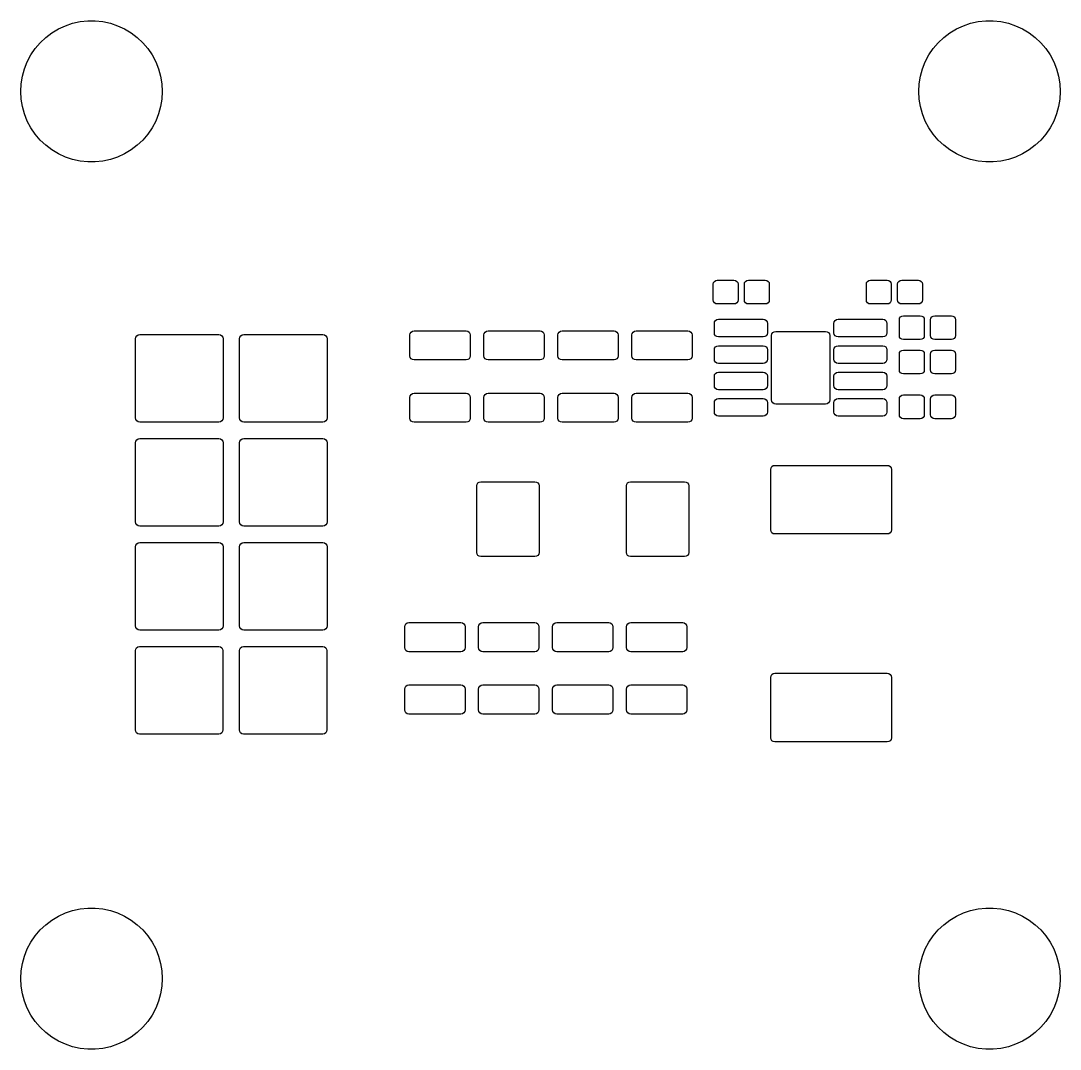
# Model space of a CAD drawing. Extents: x 3.87 to 5.83, y -4.81 to -2.87.
import ezdxf

# ---------------------------------------------------------------- set-up
doc = ezdxf.new("R2010")
doc.units = 0
doc.header["$MEASUREMENT"] = 0
doc.layers.add('BLACK', color=7, linetype='CONTINUOUS')

msp = doc.modelspace()

# ---------------------------------------------------------------- linework, layer by layer
at = {"layer": 'BLACK', "linetype": 'CONTINUOUS'}
for p, q in [((3.9505, -2.8756), (3.9642, -2.871)), ((3.9642, -2.871), (3.9783, -2.8679)), ((3.9783, -2.8679), (3.9928, -2.8663)), ((3.9928, -2.8663), (4.0072, -2.8663)), ((4.0072, -2.8663), (4.0217, -2.8679)), ((4.0217, -2.8679), (4.0358, -2.871)), ((4.0358, -2.871), (4.0495, -2.8756)), ((5.6505, -2.8756), (5.6642, -2.871)), ((5.6642, -2.871), (5.6783, -2.8679)), ((5.6783, -2.8679), (5.6928, -2.8663)), ((5.6928, -2.8663), (5.7072, -2.8663)), ((5.7072, -2.8663), (5.7217, -2.8679)), ((5.7217, -2.8679), (5.7358, -2.871)), ((5.7358, -2.871), (5.7495, -2.8756)), ((3.9133, -2.898), (3.9249, -2.8892)), ((3.9249, -2.8892), (3.9373, -2.8817)), ((3.9373, -2.8817), (3.9505, -2.8756)), ((4.0495, -2.8756), (4.0627, -2.8817)), ((4.0627, -2.8817), (4.0751, -2.8892)), ((4.0751, -2.8892), (4.0867, -2.898)), ((5.6133, -2.898), (5.6249, -2.8892)), ((5.6249, -2.8892), (5.6373, -2.8817)), ((5.6373, -2.8817), (5.6505, -2.8756)), ((5.7495, -2.8756), (5.7627, -2.8817)), ((5.7627, -2.8817), (5.7751, -2.8892)), ((5.7751, -2.8892), (5.7867, -2.898)), ((3.8934, -2.919), (3.9028, -2.9079)), ((3.9028, -2.9079), (3.9133, -2.898)), ((4.0867, -2.898), (4.0972, -2.9079)), ((4.0972, -2.9079), (4.1066, -2.919)), ((5.5934, -2.919), (5.6028, -2.9079)), ((5.6028, -2.9079), (5.6133, -2.898)), ((5.7867, -2.898), (5.7972, -2.9079)), ((5.7972, -2.9079), (5.8066, -2.919)), ((3.8785, -2.9438), (3.8853, -2.931)), ((3.8853, -2.931), (3.8934, -2.919)), ((4.1066, -2.919), (4.1147, -2.931)), ((4.1147, -2.931), (4.1215, -2.9438)), ((5.5785, -2.9438), (5.5853, -2.931)), ((5.5853, -2.931), (5.5934, -2.919)), ((5.8066, -2.919), (5.8147, -2.931)), ((5.8147, -2.931), (5.8215, -2.9438)), ((3.8731, -2.9573), (3.8785, -2.9438)), ((4.1215, -2.9438), (4.1269, -2.9573)), ((5.5731, -2.9573), (5.5785, -2.9438)), ((5.8215, -2.9438), (5.8269, -2.9573)), ((3.8669, -2.9855), (3.8693, -2.9712)), ((3.8693, -2.9712), (3.8731, -2.9573)), ((4.1269, -2.9573), (4.1307, -2.9712)), ((4.1307, -2.9712), (4.1331, -2.9855)), ((5.5669, -2.9855), (5.5693, -2.9712)), ((5.5693, -2.9712), (5.5731, -2.9573)), ((5.8269, -2.9573), (5.8307, -2.9712)), ((5.8307, -2.9712), (5.8331, -2.9855)), ((3.8661, -3), (3.8669, -2.9855)), ((4.1331, -2.9855), (4.1339, -3)), ((5.5661, -3), (5.5669, -2.9855)), ((5.8331, -2.9855), (5.8339, -3)), ((3.8669, -3.0145), (3.8661, -3)), ((4.1339, -3), (4.1331, -3.0145)), ((5.5669, -3.0145), (5.5661, -3)), ((5.8339, -3), (5.8331, -3.0145)), ((3.8693, -3.0288), (3.8669, -3.0145)), ((3.8731, -3.0427), (3.8693, -3.0288)), ((4.1307, -3.0288), (4.1269, -3.0427)), ((4.1331, -3.0145), (4.1307, -3.0288)), ((5.5693, -3.0288), (5.5669, -3.0145)), ((5.5731, -3.0427), (5.5693, -3.0288)), ((5.8307, -3.0288), (5.8269, -3.0427)), ((5.8331, -3.0145), (5.8307, -3.0288)), ((3.8785, -3.0562), (3.8731, -3.0427)), ((4.1269, -3.0427), (4.1215, -3.0562)), ((5.5785, -3.0562), (5.5731, -3.0427)), ((5.8269, -3.0427), (5.8215, -3.0562)), ((3.8853, -3.069), (3.8785, -3.0562)), ((3.8934, -3.081), (3.8853, -3.069)), ((4.1147, -3.069), (4.1066, -3.081)), ((4.1215, -3.0562), (4.1147, -3.069)), ((5.5853, -3.069), (5.5785, -3.0562)), ((5.5934, -3.081), (5.5853, -3.069)), ((5.8147, -3.069), (5.8066, -3.081)), ((5.8215, -3.0562), (5.8147, -3.069)), ((3.9028, -3.0921), (3.8934, -3.081)), ((4.1066, -3.081), (4.0972, -3.0921)), ((5.6028, -3.0921), (5.5934, -3.081)), ((5.8066, -3.081), (5.7972, -3.0921)), ((3.9133, -3.102), (3.9028, -3.0921)), ((3.9249, -3.1108), (3.9133, -3.102)), ((4.0867, -3.102), (4.0751, -3.1108)), ((4.0972, -3.0921), (4.0867, -3.102)), ((5.6133, -3.102), (5.6028, -3.0921)), ((5.6249, -3.1108), (5.6133, -3.102)), ((5.7867, -3.102), (5.7751, -3.1108)), ((5.7972, -3.0921), (5.7867, -3.102)), ((3.9373, -3.1183), (3.9249, -3.1108)), ((3.9505, -3.1244), (3.9373, -3.1183)), ((3.9642, -3.129), (3.9505, -3.1244)), ((4.0495, -3.1244), (4.0358, -3.129)), ((4.0627, -3.1183), (4.0495, -3.1244)), ((4.0751, -3.1108), (4.0627, -3.1183)), ((5.6373, -3.1183), (5.6249, -3.1108)), ((5.6505, -3.1244), (5.6373, -3.1183)), ((5.6642, -3.129), (5.6505, -3.1244)), ((5.7495, -3.1244), (5.7358, -3.129)), ((5.7627, -3.1183), (5.7495, -3.1244)), ((5.7751, -3.1108), (5.7627, -3.1183)), ((3.9783, -3.1321), (3.9642, -3.129)), ((3.9928, -3.1337), (3.9783, -3.1321)), ((4.0072, -3.1337), (3.9928, -3.1337)), ((4.0217, -3.1321), (4.0072, -3.1337)), ((4.0358, -3.129), (4.0217, -3.1321)), ((5.6783, -3.1321), (5.6642, -3.129)), ((5.6928, -3.1337), (5.6783, -3.1321)), ((5.7072, -3.1337), (5.6928, -3.1337)), ((5.7217, -3.1321), (5.7072, -3.1337)), ((5.7358, -3.129), (5.7217, -3.1321)), ((5.1769, -3.3652), (5.1774, -3.3622)), ((5.1774, -3.3622), (5.1792, -3.3597)), ((5.1792, -3.3597), (5.1817, -3.358)), ((5.1817, -3.358), (5.1847, -3.3574)), ((5.1847, -3.3574), (5.2162, -3.3574)), ((5.2162, -3.3574), (5.2192, -3.358)), ((5.2192, -3.358), (5.2218, -3.3597)), ((5.2218, -3.3597), (5.2235, -3.3622)), ((5.2235, -3.3622), (5.2241, -3.3652)), ((5.2359, -3.3652), (5.2365, -3.3622)), ((5.2365, -3.3622), (5.2382, -3.3597)), ((5.2382, -3.3597), (5.2408, -3.358)), ((5.2408, -3.358), (5.2438, -3.3574)), ((5.2438, -3.3574), (5.2753, -3.3574)), ((5.2753, -3.3574), (5.2783, -3.358)), ((5.2783, -3.358), (5.2808, -3.3597)), ((5.2808, -3.3597), (5.2826, -3.3622)), ((5.2826, -3.3622), (5.2831, -3.3652)), ((5.4669, -3.3652), (5.4674, -3.3622)), ((5.4674, -3.3622), (5.4692, -3.3597)), ((5.4692, -3.3597), (5.4717, -3.358)), ((5.4717, -3.358), (5.4747, -3.3574)), ((5.4747, -3.3574), (5.5062, -3.3574)), ((5.5062, -3.3574), (5.5092, -3.358)), ((5.5092, -3.358), (5.5118, -3.3597)), ((5.5118, -3.3597), (5.5135, -3.3622)), ((5.5135, -3.3622), (5.5141, -3.3652)), ((5.5259, -3.3652), (5.5265, -3.3622)), ((5.5265, -3.3622), (5.5282, -3.3597)), ((5.5282, -3.3597), (5.5308, -3.358)), ((5.5308, -3.358), (5.5338, -3.3574)), ((5.5338, -3.3574), (5.5653, -3.3574)), ((5.5653, -3.3574), (5.5683, -3.358)), ((5.5683, -3.358), (5.5708, -3.3597)), ((5.5708, -3.3597), (5.5726, -3.3622)), ((5.5726, -3.3622), (5.5731, -3.3652)), ((5.1769, -3.3948), (5.1769, -3.3652)), ((5.2241, -3.3652), (5.2241, -3.3948)), ((5.2359, -3.3948), (5.2359, -3.3652)), ((5.2831, -3.3652), (5.2831, -3.3948)), ((5.4669, -3.3948), (5.4669, -3.3652)), ((5.5141, -3.3652), (5.5141, -3.3948)), ((5.5259, -3.3948), (5.5259, -3.3652)), ((5.5731, -3.3652), (5.5731, -3.3948)), ((5.1774, -3.3978), (5.1769, -3.3948)), ((5.1792, -3.4003), (5.1774, -3.3978)), ((5.1817, -3.402), (5.1792, -3.4003)), ((5.1847, -3.4026), (5.1817, -3.402)), ((5.2162, -3.4026), (5.1847, -3.4026)), ((5.2192, -3.402), (5.2162, -3.4026)), ((5.2218, -3.4003), (5.2192, -3.402)), ((5.2235, -3.3978), (5.2218, -3.4003)), ((5.2241, -3.3948), (5.2235, -3.3978)), ((5.2365, -3.3978), (5.2359, -3.3948)), ((5.2382, -3.4003), (5.2365, -3.3978)), ((5.2408, -3.402), (5.2382, -3.4003)), ((5.2438, -3.4026), (5.2408, -3.402)), ((5.2753, -3.4026), (5.2438, -3.4026)), ((5.2783, -3.402), (5.2753, -3.4026)), ((5.2808, -3.4003), (5.2783, -3.402)), ((5.2826, -3.3978), (5.2808, -3.4003)), ((5.2831, -3.3948), (5.2826, -3.3978)), ((5.4674, -3.3978), (5.4669, -3.3948)), ((5.4692, -3.4003), (5.4674, -3.3978)), ((5.4717, -3.402), (5.4692, -3.4003)), ((5.4747, -3.4026), (5.4717, -3.402)), ((5.5062, -3.4026), (5.4747, -3.4026)), ((5.5092, -3.402), (5.5062, -3.4026)), ((5.5118, -3.4003), (5.5092, -3.402)), ((5.5135, -3.3978), (5.5118, -3.4003)), ((5.5141, -3.3948), (5.5135, -3.3978)), ((5.5265, -3.3978), (5.5259, -3.3948)), ((5.5282, -3.4003), (5.5265, -3.3978)), ((5.5308, -3.402), (5.5282, -3.4003)), ((5.5338, -3.4026), (5.5308, -3.402)), ((5.5653, -3.4026), (5.5338, -3.4026)), ((5.5683, -3.402), (5.5653, -3.4026)), ((5.5708, -3.4003), (5.5683, -3.402)), ((5.5726, -3.3978), (5.5708, -3.4003)), ((5.5731, -3.3948), (5.5726, -3.3978)), ((5.1791, -3.4394), (5.1797, -3.4364)), ((5.1791, -3.4572), (5.1791, -3.4394)), ((5.1797, -3.4364), (5.1814, -3.4339)), ((5.1814, -3.4339), (5.184, -3.4322)), ((5.184, -3.4322), (5.187, -3.4316)), ((5.187, -3.4316), (5.2716, -3.4316)), ((5.2716, -3.4316), (5.2746, -3.4322)), ((5.2746, -3.4322), (5.2772, -3.4339)), ((5.2772, -3.4339), (5.2789, -3.4364)), ((5.2789, -3.4364), (5.2795, -3.4394)), ((5.2795, -3.4394), (5.2795, -3.4572)), ((5.4055, -3.4394), (5.4061, -3.4364)), ((5.4055, -3.4572), (5.4055, -3.4394)), ((5.4061, -3.4364), (5.4078, -3.4339)), ((5.4078, -3.4339), (5.4104, -3.4322)), ((5.4104, -3.4322), (5.4134, -3.4316)), ((5.4134, -3.4316), (5.498, -3.4316)), ((5.498, -3.4316), (5.501, -3.4322)), ((5.501, -3.4322), (5.5036, -3.4339)), ((5.5036, -3.4339), (5.5053, -3.4364)), ((5.5053, -3.4364), (5.5059, -3.4394)), ((5.5059, -3.4394), (5.5059, -3.4572)), ((5.5294, -3.4327), (5.5299, -3.4297)), ((5.5294, -3.4623), (5.5294, -3.4327)), ((5.5299, -3.4297), (5.5317, -3.4272)), ((5.5317, -3.4272), (5.5342, -3.4255)), ((5.5342, -3.4255), (5.5372, -3.4249)), ((5.5372, -3.4249), (5.5687, -3.4249)), ((5.5687, -3.4249), (5.5717, -3.4255)), ((5.5717, -3.4255), (5.5743, -3.4272)), ((5.5743, -3.4272), (5.576, -3.4297)), ((5.576, -3.4297), (5.5766, -3.4327)), ((5.5766, -3.4327), (5.5766, -3.4623)), ((5.5884, -3.4327), (5.589, -3.4297)), ((5.5884, -3.4623), (5.5884, -3.4327)), ((5.589, -3.4297), (5.5907, -3.4272)), ((5.5907, -3.4272), (5.5933, -3.4255)), ((5.5933, -3.4255), (5.5963, -3.4249)), ((5.5963, -3.4249), (5.6278, -3.4249)), ((5.6278, -3.4249), (5.6308, -3.4255)), ((5.6308, -3.4255), (5.6333, -3.4272)), ((5.6333, -3.4272), (5.6351, -3.4297)), ((5.6351, -3.4297), (5.6356, -3.4327)), ((5.6356, -3.4327), (5.6356, -3.4623)), ((4.084, -3.4654), (4.0857, -3.4629)), ((4.0857, -3.4629), (4.0882, -3.4612)), ((4.0882, -3.4612), (4.0913, -3.4606)), ((4.0913, -3.4606), (4.2413, -3.4606)), ((4.2413, -3.4606), (4.2443, -3.4612)), ((4.2443, -3.4612), (4.2468, -3.4629)), ((4.2468, -3.4629), (4.2485, -3.4654)), ((4.2808, -3.4654), (4.2825, -3.4629)), ((4.2825, -3.4629), (4.2851, -3.4612)), ((4.2851, -3.4612), (4.2881, -3.4606)), ((4.2881, -3.4606), (4.4381, -3.4606)), ((4.4381, -3.4606), (4.4411, -3.4612)), ((4.4411, -3.4612), (4.4437, -3.4629)), ((4.4437, -3.4629), (4.4454, -3.4654)), ((4.6029, -3.4613), (4.6035, -3.4582)), ((4.6029, -3.5006), (4.6029, -3.4613)), ((4.6035, -3.4582), (4.6052, -3.4557)), ((4.6052, -3.4557), (4.6078, -3.454)), ((4.6078, -3.454), (4.6108, -3.4534)), ((4.6108, -3.4534), (4.7092, -3.4534)), ((4.7092, -3.4534), (4.7122, -3.454)), ((4.7122, -3.454), (4.7148, -3.4557)), ((4.7148, -3.4557), (4.7165, -3.4582)), ((4.7165, -3.4582), (4.7171, -3.4613)), ((4.7171, -3.4613), (4.7171, -3.5006)), ((4.7429, -3.4613), (4.7435, -3.4582)), ((4.7429, -3.5006), (4.7429, -3.4613)), ((4.7435, -3.4582), (4.7452, -3.4557)), ((4.7452, -3.4557), (4.7478, -3.454)), ((4.7478, -3.454), (4.7508, -3.4534)), ((4.7508, -3.4534), (4.8492, -3.4534)), ((4.8492, -3.4534), (4.8522, -3.454)), ((4.8522, -3.454), (4.8548, -3.4557)), ((4.8548, -3.4557), (4.8565, -3.4582)), ((4.8565, -3.4582), (4.8571, -3.4613)), ((4.8571, -3.4613), (4.8571, -3.5006)), ((4.8829, -3.4613), (4.8835, -3.4582)), ((4.8829, -3.5006), (4.8829, -3.4613)), ((4.8835, -3.4582), (4.8852, -3.4557)), ((4.8852, -3.4557), (4.8878, -3.454)), ((4.8878, -3.454), (4.8908, -3.4534)), ((4.8908, -3.4534), (4.9892, -3.4534)), ((4.9892, -3.4534), (4.9922, -3.454)), ((4.9922, -3.454), (4.9948, -3.4557)), ((4.9948, -3.4557), (4.9965, -3.4582)), ((4.9965, -3.4582), (4.9971, -3.4613)), ((4.9971, -3.4613), (4.9971, -3.5006)), ((5.0229, -3.4613), (5.0235, -3.4582)), ((5.0229, -3.5006), (5.0229, -3.4613)), ((5.0235, -3.4582), (5.0252, -3.4557)), ((5.0252, -3.4557), (5.0278, -3.454)), ((5.0278, -3.454), (5.0308, -3.4534)), ((5.0308, -3.4534), (5.1292, -3.4534)), ((5.1292, -3.4534), (5.1322, -3.454)), ((5.1322, -3.454), (5.1348, -3.4557)), ((5.1348, -3.4557), (5.1365, -3.4582)), ((5.1365, -3.4582), (5.1371, -3.4613)), ((5.1371, -3.4613), (5.1371, -3.5006)), ((5.1797, -3.4602), (5.1791, -3.4572)), ((5.1814, -3.4627), (5.1797, -3.4602)), ((5.184, -3.4644), (5.1814, -3.4627)), ((5.2772, -3.4627), (5.2746, -3.4644)), ((5.2789, -3.4602), (5.2772, -3.4627)), ((5.2795, -3.4572), (5.2789, -3.4602)), ((5.2874, -3.4623), (5.288, -3.4593)), ((5.2874, -3.5843), (5.2874, -3.4623)), ((5.288, -3.4593), (5.2897, -3.4567)), ((5.2897, -3.4567), (5.2922, -3.455)), ((5.2922, -3.455), (5.2953, -3.4544)), ((5.2953, -3.4544), (5.3897, -3.4544)), ((5.3897, -3.4544), (5.3928, -3.455)), ((5.3928, -3.455), (5.3953, -3.4567)), ((5.3953, -3.4567), (5.397, -3.4593)), ((5.397, -3.4593), (5.3976, -3.4623)), ((5.3976, -3.4623), (5.3976, -3.5843)), ((5.4061, -3.4602), (5.4055, -3.4572)), ((5.4078, -3.4627), (5.4061, -3.4602)), ((5.4104, -3.4644), (5.4078, -3.4627)), ((5.5036, -3.4627), (5.501, -3.4644)), ((5.5053, -3.4602), (5.5036, -3.4627)), ((5.5059, -3.4572), (5.5053, -3.4602)), ((5.5299, -3.4653), (5.5294, -3.4623)), ((5.5766, -3.4623), (5.576, -3.4653)), ((5.589, -3.4653), (5.5884, -3.4623)), ((5.6356, -3.4623), (5.6351, -3.4653)), ((4.0834, -3.4684), (4.084, -3.4654)), ((4.0834, -3.6184), (4.0834, -3.4684)), ((4.2485, -3.4654), (4.2491, -3.4684)), ((4.2491, -3.4684), (4.2491, -3.6184)), ((4.2802, -3.4684), (4.2808, -3.4654)), ((4.2802, -3.6184), (4.2802, -3.4684)), ((4.4454, -3.4654), (4.446, -3.4684)), ((4.446, -3.4684), (4.446, -3.6184)), ((5.1814, -3.4839), (5.184, -3.4822)), ((5.187, -3.465), (5.184, -3.4644)), ((5.184, -3.4822), (5.187, -3.4816)), ((5.2716, -3.465), (5.187, -3.465)), ((5.187, -3.4816), (5.2716, -3.4816)), ((5.2746, -3.4644), (5.2716, -3.465)), ((5.2716, -3.4816), (5.2746, -3.4822)), ((5.2746, -3.4822), (5.2772, -3.4839)), ((5.4078, -3.4839), (5.4104, -3.4822)), ((5.4134, -3.465), (5.4104, -3.4644)), ((5.4104, -3.4822), (5.4134, -3.4816)), ((5.498, -3.465), (5.4134, -3.465)), ((5.4134, -3.4816), (5.498, -3.4816)), ((5.501, -3.4644), (5.498, -3.465)), ((5.498, -3.4816), (5.501, -3.4822)), ((5.501, -3.4822), (5.5036, -3.4839)), ((5.5317, -3.4678), (5.5299, -3.4653)), ((5.5342, -3.4695), (5.5317, -3.4678)), ((5.5372, -3.4701), (5.5342, -3.4695)), ((5.5687, -3.4701), (5.5372, -3.4701)), ((5.5717, -3.4695), (5.5687, -3.4701)), ((5.5743, -3.4678), (5.5717, -3.4695)), ((5.576, -3.4653), (5.5743, -3.4678)), ((5.5907, -3.4678), (5.589, -3.4653)), ((5.5933, -3.4695), (5.5907, -3.4678)), ((5.5963, -3.4701), (5.5933, -3.4695)), ((5.6278, -3.4701), (5.5963, -3.4701)), ((5.6308, -3.4695), (5.6278, -3.4701)), ((5.6333, -3.4678), (5.6308, -3.4695)), ((5.6351, -3.4653), (5.6333, -3.4678)), ((4.6035, -3.5036), (4.6029, -3.5006)), ((4.7171, -3.5006), (4.7165, -3.5036)), ((4.7435, -3.5036), (4.7429, -3.5006)), ((4.8571, -3.5006), (4.8565, -3.5036)), ((4.8835, -3.5036), (4.8829, -3.5006)), ((4.9971, -3.5006), (4.9965, -3.5036)), ((5.0235, -3.5036), (5.0229, -3.5006)), ((5.1371, -3.5006), (5.1365, -3.5036)), ((5.1791, -3.4894), (5.1797, -3.4864)), ((5.1791, -3.5072), (5.1791, -3.4894)), ((5.1797, -3.4864), (5.1814, -3.4839)), ((5.2772, -3.4839), (5.2789, -3.4864)), ((5.2789, -3.4864), (5.2795, -3.4894)), ((5.2795, -3.4894), (5.2795, -3.5072)), ((5.4055, -3.4894), (5.4061, -3.4864)), ((5.4055, -3.5072), (5.4055, -3.4894)), ((5.4061, -3.4864), (5.4078, -3.4839)), ((5.5036, -3.4839), (5.5053, -3.4864)), ((5.5053, -3.4864), (5.5059, -3.4894)), ((5.5059, -3.4894), (5.5059, -3.5072)), ((5.5294, -3.4977), (5.5299, -3.4947)), ((5.5294, -3.5273), (5.5294, -3.4977)), ((5.5299, -3.4947), (5.5317, -3.4922)), ((5.5317, -3.4922), (5.5342, -3.4905)), ((5.5342, -3.4905), (5.5372, -3.4899)), ((5.5372, -3.4899), (5.5687, -3.4899)), ((5.5687, -3.4899), (5.5717, -3.4905)), ((5.5717, -3.4905), (5.5743, -3.4922)), ((5.5743, -3.4922), (5.576, -3.4947)), ((5.576, -3.4947), (5.5766, -3.4977)), ((5.5766, -3.4977), (5.5766, -3.5273)), ((5.5884, -3.4977), (5.589, -3.4947)), ((5.5884, -3.5273), (5.5884, -3.4977)), ((5.589, -3.4947), (5.5907, -3.4922)), ((5.5907, -3.4922), (5.5933, -3.4905)), ((5.5933, -3.4905), (5.5963, -3.4899)), ((5.5963, -3.4899), (5.6278, -3.4899)), ((5.6278, -3.4899), (5.6308, -3.4905)), ((5.6308, -3.4905), (5.6333, -3.4922)), ((5.6333, -3.4922), (5.6351, -3.4947)), ((5.6351, -3.4947), (5.6356, -3.4977)), ((5.6356, -3.4977), (5.6356, -3.5273)), ((4.6052, -3.5062), (4.6035, -3.5036)), ((4.6078, -3.5079), (4.6052, -3.5062)), ((4.6108, -3.5085), (4.6078, -3.5079)), ((4.7092, -3.5085), (4.6108, -3.5085)), ((4.7122, -3.5079), (4.7092, -3.5085)), ((4.7148, -3.5062), (4.7122, -3.5079)), ((4.7165, -3.5036), (4.7148, -3.5062)), ((4.7452, -3.5062), (4.7435, -3.5036)), ((4.7478, -3.5079), (4.7452, -3.5062)), ((4.7508, -3.5085), (4.7478, -3.5079)), ((4.8492, -3.5085), (4.7508, -3.5085)), ((4.8522, -3.5079), (4.8492, -3.5085)), ((4.8548, -3.5062), (4.8522, -3.5079)), ((4.8565, -3.5036), (4.8548, -3.5062)), ((4.8852, -3.5062), (4.8835, -3.5036)), ((4.8878, -3.5079), (4.8852, -3.5062)), ((4.8908, -3.5085), (4.8878, -3.5079)), ((4.9892, -3.5085), (4.8908, -3.5085)), ((4.9922, -3.5079), (4.9892, -3.5085)), ((4.9948, -3.5062), (4.9922, -3.5079)), ((4.9965, -3.5036), (4.9948, -3.5062)), ((5.0252, -3.5062), (5.0235, -3.5036)), ((5.0278, -3.5079), (5.0252, -3.5062)), ((5.0308, -3.5085), (5.0278, -3.5079)), ((5.1292, -3.5085), (5.0308, -3.5085)), ((5.1322, -3.5079), (5.1292, -3.5085)), ((5.1348, -3.5062), (5.1322, -3.5079)), ((5.1365, -3.5036), (5.1348, -3.5062)), ((5.1797, -3.5102), (5.1791, -3.5072)), ((5.1814, -3.5127), (5.1797, -3.5102)), ((5.184, -3.5144), (5.1814, -3.5127)), ((5.187, -3.515), (5.184, -3.5144)), ((5.2716, -3.515), (5.187, -3.515)), ((5.2746, -3.5144), (5.2716, -3.515)), ((5.2772, -3.5127), (5.2746, -3.5144)), ((5.2789, -3.5102), (5.2772, -3.5127)), ((5.2795, -3.5072), (5.2789, -3.5102)), ((5.4061, -3.5102), (5.4055, -3.5072)), ((5.4078, -3.5127), (5.4061, -3.5102)), ((5.4104, -3.5144), (5.4078, -3.5127)), ((5.4134, -3.515), (5.4104, -3.5144)), ((5.498, -3.515), (5.4134, -3.515)), ((5.501, -3.5144), (5.498, -3.515)), ((5.5036, -3.5127), (5.501, -3.5144)), ((5.5053, -3.5102), (5.5036, -3.5127)), ((5.5059, -3.5072), (5.5053, -3.5102)), ((5.1791, -3.5394), (5.1797, -3.5364)), ((5.1791, -3.5572), (5.1791, -3.5394)), ((5.1797, -3.5364), (5.1814, -3.5339)), ((5.1814, -3.5339), (5.184, -3.5322)), ((5.184, -3.5322), (5.187, -3.5316)), ((5.187, -3.5316), (5.2716, -3.5316)), ((5.2716, -3.5316), (5.2746, -3.5322)), ((5.2746, -3.5322), (5.2772, -3.5339)), ((5.2772, -3.5339), (5.2789, -3.5364)), ((5.2789, -3.5364), (5.2795, -3.5394)), ((5.2795, -3.5394), (5.2795, -3.5572)), ((5.4055, -3.5394), (5.4061, -3.5364)), ((5.4055, -3.5572), (5.4055, -3.5394)), ((5.4061, -3.5364), (5.4078, -3.5339)), ((5.4078, -3.5339), (5.4104, -3.5322)), ((5.4104, -3.5322), (5.4134, -3.5316)), ((5.4134, -3.5316), (5.498, -3.5316)), ((5.498, -3.5316), (5.501, -3.5322)), ((5.501, -3.5322), (5.5036, -3.5339)), ((5.5036, -3.5339), (5.5053, -3.5364)), ((5.5053, -3.5364), (5.5059, -3.5394)), ((5.5059, -3.5394), (5.5059, -3.5572)), ((5.5299, -3.5303), (5.5294, -3.5273)), ((5.5317, -3.5328), (5.5299, -3.5303)), ((5.5342, -3.5345), (5.5317, -3.5328)), ((5.5372, -3.5351), (5.5342, -3.5345)), ((5.5687, -3.5351), (5.5372, -3.5351)), ((5.5717, -3.5345), (5.5687, -3.5351)), ((5.5743, -3.5328), (5.5717, -3.5345)), ((5.576, -3.5303), (5.5743, -3.5328)), ((5.5766, -3.5273), (5.576, -3.5303)), ((5.589, -3.5303), (5.5884, -3.5273)), ((5.5907, -3.5328), (5.589, -3.5303)), ((5.5933, -3.5345), (5.5907, -3.5328)), ((5.5963, -3.5351), (5.5933, -3.5345)), ((5.6278, -3.5351), (5.5963, -3.5351)), ((5.6308, -3.5345), (5.6278, -3.5351)), ((5.6333, -3.5328), (5.6308, -3.5345)), ((5.6351, -3.5303), (5.6333, -3.5328)), ((5.6356, -3.5273), (5.6351, -3.5303)), ((5.1797, -3.5602), (5.1791, -3.5572)), ((5.1814, -3.5627), (5.1797, -3.5602)), ((5.2789, -3.5602), (5.2772, -3.5627)), ((5.2795, -3.5572), (5.2789, -3.5602)), ((5.4061, -3.5602), (5.4055, -3.5572)), ((5.4078, -3.5627), (5.4061, -3.5602)), ((5.5053, -3.5602), (5.5036, -3.5627)), ((5.5059, -3.5572), (5.5053, -3.5602)), ((4.6029, -3.5794), (4.6035, -3.5764)), ((4.6029, -3.6187), (4.6029, -3.5794)), ((4.6035, -3.5764), (4.6052, -3.5738)), ((4.6052, -3.5738), (4.6078, -3.5721)), ((4.6078, -3.5721), (4.6108, -3.5715)), ((4.6108, -3.5715), (4.7092, -3.5715)), ((4.7092, -3.5715), (4.7122, -3.5721)), ((4.7122, -3.5721), (4.7148, -3.5738)), ((4.7148, -3.5738), (4.7165, -3.5764)), ((4.7165, -3.5764), (4.7171, -3.5794)), ((4.7171, -3.5794), (4.7171, -3.6187)), ((4.7429, -3.5794), (4.7435, -3.5764)), ((4.7429, -3.6187), (4.7429, -3.5794)), ((4.7435, -3.5764), (4.7452, -3.5738)), ((4.7452, -3.5738), (4.7478, -3.5721)), ((4.7478, -3.5721), (4.7508, -3.5715)), ((4.7508, -3.5715), (4.8492, -3.5715)), ((4.8492, -3.5715), (4.8522, -3.5721)), ((4.8522, -3.5721), (4.8548, -3.5738)), ((4.8548, -3.5738), (4.8565, -3.5764)), ((4.8565, -3.5764), (4.8571, -3.5794)), ((4.8571, -3.5794), (4.8571, -3.6187)), ((4.8829, -3.5794), (4.8835, -3.5764)), ((4.8829, -3.6187), (4.8829, -3.5794)), ((4.8835, -3.5764), (4.8852, -3.5738)), ((4.8852, -3.5738), (4.8878, -3.5721)), ((4.8878, -3.5721), (4.8908, -3.5715)), ((4.8908, -3.5715), (4.9892, -3.5715)), ((4.9892, -3.5715), (4.9922, -3.5721)), ((4.9922, -3.5721), (4.9948, -3.5738)), ((4.9948, -3.5738), (4.9965, -3.5764)), ((4.9965, -3.5764), (4.9971, -3.5794)), ((4.9971, -3.5794), (4.9971, -3.6187)), ((5.0229, -3.5794), (5.0235, -3.5764)), ((5.0229, -3.6187), (5.0229, -3.5794)), ((5.0235, -3.5764), (5.0252, -3.5738)), ((5.0252, -3.5738), (5.0278, -3.5721)), ((5.0278, -3.5721), (5.0308, -3.5715)), ((5.0308, -3.5715), (5.1292, -3.5715)), ((5.1292, -3.5715), (5.1322, -3.5721)), ((5.1322, -3.5721), (5.1348, -3.5738)), ((5.1348, -3.5738), (5.1365, -3.5764)), ((5.1365, -3.5764), (5.1371, -3.5794)), ((5.1371, -3.5794), (5.1371, -3.6187)), ((5.184, -3.5644), (5.1814, -3.5627)), ((5.187, -3.565), (5.184, -3.5644)), ((5.2716, -3.565), (5.187, -3.565)), ((5.2746, -3.5644), (5.2716, -3.565)), ((5.2772, -3.5627), (5.2746, -3.5644)), ((5.4104, -3.5644), (5.4078, -3.5627)), ((5.4134, -3.565), (5.4104, -3.5644)), ((5.498, -3.565), (5.4134, -3.565)), ((5.501, -3.5644), (5.498, -3.565)), ((5.5036, -3.5627), (5.501, -3.5644)), ((5.5294, -3.5827), (5.5299, -3.5797)), ((5.5299, -3.5797), (5.5317, -3.5772)), ((5.5317, -3.5772), (5.5342, -3.5755)), ((5.5342, -3.5755), (5.5372, -3.5749)), ((5.5372, -3.5749), (5.5687, -3.5749)), ((5.5687, -3.5749), (5.5717, -3.5755)), ((5.5717, -3.5755), (5.5743, -3.5772)), ((5.5743, -3.5772), (5.576, -3.5797)), ((5.576, -3.5797), (5.5766, -3.5827)), ((5.5884, -3.5827), (5.589, -3.5797)), ((5.589, -3.5797), (5.5907, -3.5772)), ((5.5907, -3.5772), (5.5933, -3.5755)), ((5.5933, -3.5755), (5.5963, -3.5749)), ((5.5963, -3.5749), (5.6278, -3.5749)), ((5.6278, -3.5749), (5.6308, -3.5755)), ((5.6308, -3.5755), (5.6333, -3.5772)), ((5.6333, -3.5772), (5.6351, -3.5797)), ((5.6351, -3.5797), (5.6356, -3.5827)), ((5.1791, -3.5894), (5.1797, -3.5864)), ((5.1791, -3.6072), (5.1791, -3.5894)), ((5.1797, -3.5864), (5.1814, -3.5839)), ((5.1814, -3.5839), (5.184, -3.5822)), ((5.184, -3.5822), (5.187, -3.5816)), ((5.187, -3.5816), (5.2716, -3.5816)), ((5.2716, -3.5816), (5.2746, -3.5822)), ((5.2746, -3.5822), (5.2772, -3.5839)), ((5.2772, -3.5839), (5.2789, -3.5864)), ((5.2789, -3.5864), (5.2795, -3.5894)), ((5.2795, -3.5894), (5.2795, -3.6072)), ((5.288, -3.5873), (5.2874, -3.5843)), ((5.2897, -3.5899), (5.288, -3.5873)), ((5.2922, -3.5916), (5.2897, -3.5899)), ((5.2953, -3.5922), (5.2922, -3.5916)), ((5.3897, -3.5922), (5.2953, -3.5922)), ((5.3928, -3.5916), (5.3897, -3.5922)), ((5.3953, -3.5899), (5.3928, -3.5916)), ((5.397, -3.5873), (5.3953, -3.5899)), ((5.3976, -3.5843), (5.397, -3.5873)), ((5.4055, -3.5894), (5.4061, -3.5864)), ((5.4055, -3.6072), (5.4055, -3.5894)), ((5.4061, -3.5864), (5.4078, -3.5839)), ((5.4078, -3.5839), (5.4104, -3.5822)), ((5.4104, -3.5822), (5.4134, -3.5816)), ((5.4134, -3.5816), (5.498, -3.5816)), ((5.498, -3.5816), (5.501, -3.5822)), ((5.501, -3.5822), (5.5036, -3.5839)), ((5.5036, -3.5839), (5.5053, -3.5864)), ((5.5053, -3.5864), (5.5059, -3.5894)), ((5.5059, -3.5894), (5.5059, -3.6072)), ((5.5294, -3.6123), (5.5294, -3.5827)), ((5.5766, -3.5827), (5.5766, -3.6123)), ((5.5884, -3.6123), (5.5884, -3.5827)), ((5.6356, -3.5827), (5.6356, -3.6123)), ((4.084, -3.6215), (4.0834, -3.6184)), ((4.2491, -3.6184), (4.2485, -3.6215)), ((4.2808, -3.6215), (4.2802, -3.6184)), ((4.446, -3.6184), (4.4454, -3.6215)), ((4.6035, -3.6218), (4.6029, -3.6187)), ((4.7171, -3.6187), (4.7165, -3.6218)), ((4.7435, -3.6218), (4.7429, -3.6187)), ((4.8571, -3.6187), (4.8565, -3.6218)), ((4.8835, -3.6218), (4.8829, -3.6187)), ((4.9971, -3.6187), (4.9965, -3.6218)), ((5.0235, -3.6218), (5.0229, -3.6187)), ((5.1371, -3.6187), (5.1365, -3.6218)), ((5.1797, -3.6102), (5.1791, -3.6072)), ((5.1814, -3.6127), (5.1797, -3.6102)), ((5.184, -3.6144), (5.1814, -3.6127)), ((5.187, -3.615), (5.184, -3.6144)), ((5.2716, -3.615), (5.187, -3.615)), ((5.2746, -3.6144), (5.2716, -3.615)), ((5.2772, -3.6127), (5.2746, -3.6144)), ((5.2789, -3.6102), (5.2772, -3.6127)), ((5.2795, -3.6072), (5.2789, -3.6102)), ((5.4061, -3.6102), (5.4055, -3.6072)), ((5.4078, -3.6127), (5.4061, -3.6102)), ((5.4104, -3.6144), (5.4078, -3.6127)), ((5.4134, -3.615), (5.4104, -3.6144)), ((5.498, -3.615), (5.4134, -3.615)), ((5.501, -3.6144), (5.498, -3.615)), ((5.5036, -3.6127), (5.501, -3.6144)), ((5.5053, -3.6102), (5.5036, -3.6127)), ((5.5059, -3.6072), (5.5053, -3.6102)), ((5.5299, -3.6153), (5.5294, -3.6123)), ((5.5317, -3.6178), (5.5299, -3.6153)), ((5.5342, -3.6195), (5.5317, -3.6178)), ((5.5372, -3.6201), (5.5342, -3.6195)), ((5.5687, -3.6201), (5.5372, -3.6201)), ((5.5717, -3.6195), (5.5687, -3.6201)), ((5.5743, -3.6178), (5.5717, -3.6195)), ((5.576, -3.6153), (5.5743, -3.6178)), ((5.5766, -3.6123), (5.576, -3.6153)), ((5.589, -3.6153), (5.5884, -3.6123)), ((5.5907, -3.6178), (5.589, -3.6153)), ((5.5933, -3.6195), (5.5907, -3.6178)), ((5.5963, -3.6201), (5.5933, -3.6195)), ((5.6278, -3.6201), (5.5963, -3.6201)), ((5.6308, -3.6195), (5.6278, -3.6201)), ((5.6333, -3.6178), (5.6308, -3.6195)), ((5.6351, -3.6153), (5.6333, -3.6178)), ((5.6356, -3.6123), (5.6351, -3.6153)), ((4.0857, -3.624), (4.084, -3.6215)), ((4.0882, -3.6257), (4.0857, -3.624)), ((4.0913, -3.6263), (4.0882, -3.6257)), ((4.2413, -3.6263), (4.0913, -3.6263)), ((4.2443, -3.6257), (4.2413, -3.6263)), ((4.2468, -3.624), (4.2443, -3.6257)), ((4.2485, -3.6215), (4.2468, -3.624)), ((4.2825, -3.624), (4.2808, -3.6215)), ((4.2851, -3.6257), (4.2825, -3.624)), ((4.2881, -3.6263), (4.2851, -3.6257)), ((4.4381, -3.6263), (4.2881, -3.6263)), ((4.4411, -3.6257), (4.4381, -3.6263)), ((4.4437, -3.624), (4.4411, -3.6257)), ((4.4454, -3.6215), (4.4437, -3.624)), ((4.6052, -3.6243), (4.6035, -3.6218)), ((4.6078, -3.626), (4.6052, -3.6243)), ((4.6108, -3.6266), (4.6078, -3.626)), ((4.7092, -3.6266), (4.6108, -3.6266)), ((4.7122, -3.626), (4.7092, -3.6266)), ((4.7148, -3.6243), (4.7122, -3.626)), ((4.7165, -3.6218), (4.7148, -3.6243)), ((4.7452, -3.6243), (4.7435, -3.6218)), ((4.7478, -3.626), (4.7452, -3.6243)), ((4.7508, -3.6266), (4.7478, -3.626)), ((4.8492, -3.6266), (4.7508, -3.6266)), ((4.8522, -3.626), (4.8492, -3.6266)), ((4.8548, -3.6243), (4.8522, -3.626)), ((4.8565, -3.6218), (4.8548, -3.6243)), ((4.8852, -3.6243), (4.8835, -3.6218)), ((4.8878, -3.626), (4.8852, -3.6243)), ((4.8908, -3.6266), (4.8878, -3.626)), ((4.9892, -3.6266), (4.8908, -3.6266)), ((4.9922, -3.626), (4.9892, -3.6266)), ((4.9948, -3.6243), (4.9922, -3.626)), ((4.9965, -3.6218), (4.9948, -3.6243)), ((5.0252, -3.6243), (5.0235, -3.6218)), ((5.0278, -3.626), (5.0252, -3.6243)), ((5.0308, -3.6266), (5.0278, -3.626)), ((5.1292, -3.6266), (5.0308, -3.6266)), ((5.1322, -3.626), (5.1292, -3.6266)), ((5.1348, -3.6243), (5.1322, -3.626)), ((5.1365, -3.6218), (5.1348, -3.6243)), ((4.084, -3.6623), (4.0857, -3.6597)), ((4.0857, -3.6597), (4.0882, -3.658)), ((4.0882, -3.658), (4.0913, -3.6574)), ((4.0913, -3.6574), (4.2413, -3.6574)), ((4.2413, -3.6574), (4.2443, -3.658)), ((4.2443, -3.658), (4.2468, -3.6597)), ((4.2468, -3.6597), (4.2485, -3.6623)), ((4.2808, -3.6623), (4.2825, -3.6597)), ((4.2825, -3.6597), (4.2851, -3.658)), ((4.2851, -3.658), (4.2881, -3.6574)), ((4.2881, -3.6574), (4.4381, -3.6574)), ((4.4381, -3.6574), (4.4411, -3.658)), ((4.4411, -3.658), (4.4437, -3.6597)), ((4.4437, -3.6597), (4.4454, -3.6623)), ((4.0834, -3.6653), (4.084, -3.6623)), ((4.0834, -3.8153), (4.0834, -3.6653)), ((4.2485, -3.6623), (4.2491, -3.6653)), ((4.2491, -3.6653), (4.2491, -3.8153)), ((4.2802, -3.6653), (4.2808, -3.6623)), ((4.2802, -3.8153), (4.2802, -3.6653)), ((4.4454, -3.6623), (4.446, -3.6653)), ((4.446, -3.6653), (4.446, -3.8153)), ((5.2858, -3.716), (5.2864, -3.713)), ((5.2858, -3.8302), (5.2858, -3.716)), ((5.2864, -3.713), (5.2881, -3.7104)), ((5.2881, -3.7104), (5.2907, -3.7087)), ((5.2907, -3.7087), (5.2937, -3.7081)), ((5.2937, -3.7081), (5.5063, -3.7081)), ((5.5063, -3.7081), (5.5093, -3.7087)), ((5.5093, -3.7087), (5.5119, -3.7104)), ((5.5119, -3.7104), (5.5136, -3.713)), ((5.5136, -3.713), (5.5142, -3.716)), ((5.5142, -3.716), (5.5142, -3.8302)), ((4.7292, -3.747), (4.7298, -3.744)), ((4.7292, -3.873), (4.7292, -3.747)), ((4.7298, -3.744), (4.7315, -3.7414)), ((4.7315, -3.7414), (4.7341, -3.7397)), ((4.7341, -3.7397), (4.7371, -3.7391)), ((4.7371, -3.7391), (4.8394, -3.7391)), ((4.8394, -3.7391), (4.8425, -3.7397)), ((4.8425, -3.7397), (4.845, -3.7414)), ((4.845, -3.7414), (4.8467, -3.744)), ((4.8467, -3.744), (4.8473, -3.747)), ((4.8473, -3.747), (4.8473, -3.873)), ((5.0127, -3.747), (5.0133, -3.744)), ((5.0127, -3.873), (5.0127, -3.747)), ((5.0133, -3.744), (5.015, -3.7414)), ((5.015, -3.7414), (5.0175, -3.7397)), ((5.0175, -3.7397), (5.0206, -3.7391)), ((5.0206, -3.7391), (5.1229, -3.7391)), ((5.1229, -3.7391), (5.1259, -3.7397)), ((5.1259, -3.7397), (5.1285, -3.7414)), ((5.1285, -3.7414), (5.1302, -3.744)), ((5.1302, -3.744), (5.1308, -3.747)), ((5.1308, -3.747), (5.1308, -3.873)), ((4.084, -3.8183), (4.0834, -3.8153)), ((4.2491, -3.8153), (4.2485, -3.8183)), ((4.2808, -3.8183), (4.2802, -3.8153)), ((4.446, -3.8153), (4.4454, -3.8183)), ((4.0857, -3.8209), (4.084, -3.8183)), ((4.0882, -3.8226), (4.0857, -3.8209)), ((4.0913, -3.8232), (4.0882, -3.8226)), ((4.2413, -3.8232), (4.0913, -3.8232)), ((4.2443, -3.8226), (4.2413, -3.8232)), ((4.2468, -3.8209), (4.2443, -3.8226)), ((4.2485, -3.8183), (4.2468, -3.8209)), ((4.2825, -3.8209), (4.2808, -3.8183)), ((4.2851, -3.8226), (4.2825, -3.8209)), ((4.2881, -3.8232), (4.2851, -3.8226)), ((4.4381, -3.8232), (4.2881, -3.8232)), ((4.4411, -3.8226), (4.4381, -3.8232)), ((4.4437, -3.8209), (4.4411, -3.8226)), ((4.4454, -3.8183), (4.4437, -3.8209)), ((5.2864, -3.8332), (5.2858, -3.8302)), ((5.2881, -3.8358), (5.2864, -3.8332)), ((5.2907, -3.8375), (5.2881, -3.8358)), ((5.5119, -3.8358), (5.5093, -3.8375)), ((5.5136, -3.8332), (5.5119, -3.8358)), ((5.5142, -3.8302), (5.5136, -3.8332)), ((4.084, -3.8591), (4.0857, -3.8566)), ((4.0857, -3.8566), (4.0882, -3.8549)), ((4.0882, -3.8549), (4.0913, -3.8543)), ((4.0913, -3.8543), (4.2413, -3.8543)), ((4.2413, -3.8543), (4.2443, -3.8549)), ((4.2443, -3.8549), (4.2468, -3.8566)), ((4.2468, -3.8566), (4.2485, -3.8591)), ((4.2808, -3.8591), (4.2825, -3.8566)), ((4.2825, -3.8566), (4.2851, -3.8549)), ((4.2851, -3.8549), (4.2881, -3.8543)), ((4.2881, -3.8543), (4.4381, -3.8543)), ((4.4381, -3.8543), (4.4411, -3.8549)), ((4.4411, -3.8549), (4.4437, -3.8566)), ((4.4437, -3.8566), (4.4454, -3.8591)), ((5.2937, -3.8381), (5.2907, -3.8375)), ((5.5063, -3.8381), (5.2937, -3.8381)), ((5.5093, -3.8375), (5.5063, -3.8381)), ((4.0834, -3.8621), (4.084, -3.8591)), ((4.0834, -4.0121), (4.0834, -3.8621)), ((4.2485, -3.8591), (4.2491, -3.8621)), ((4.2491, -3.8621), (4.2491, -4.0121)), ((4.2802, -3.8621), (4.2808, -3.8591)), ((4.2802, -4.0121), (4.2802, -3.8621)), ((4.4454, -3.8591), (4.446, -3.8621)), ((4.446, -3.8621), (4.446, -4.0121)), ((4.7298, -3.876), (4.7292, -3.873)), ((4.7315, -3.8786), (4.7298, -3.876)), ((4.8467, -3.876), (4.845, -3.8786)), ((4.8473, -3.873), (4.8467, -3.876)), ((5.0133, -3.876), (5.0127, -3.873)), ((5.015, -3.8786), (5.0133, -3.876)), ((5.1302, -3.876), (5.1285, -3.8786)), ((5.1308, -3.873), (5.1302, -3.876)), ((4.7341, -3.8803), (4.7315, -3.8786)), ((4.7371, -3.8809), (4.7341, -3.8803)), ((4.8394, -3.8809), (4.7371, -3.8809)), ((4.8425, -3.8803), (4.8394, -3.8809)), ((4.845, -3.8786), (4.8425, -3.8803)), ((5.0175, -3.8803), (5.015, -3.8786)), ((5.0206, -3.8809), (5.0175, -3.8803)), ((5.1229, -3.8809), (5.0206, -3.8809)), ((5.1259, -3.8803), (5.1229, -3.8809)), ((5.1285, -3.8786), (5.1259, -3.8803)), ((4.084, -4.0152), (4.0834, -4.0121)), ((4.2491, -4.0121), (4.2485, -4.0152)), ((4.2808, -4.0152), (4.2802, -4.0121)), ((4.446, -4.0121), (4.4454, -4.0152)), ((4.5929, -4.0138), (4.5935, -4.0107)), ((4.5929, -4.0531), (4.5929, -4.0138)), ((4.5935, -4.0107), (4.5952, -4.0082)), ((4.5952, -4.0082), (4.5978, -4.0065)), ((4.5978, -4.0065), (4.6008, -4.0059)), ((4.6008, -4.0059), (4.6992, -4.0059)), ((4.6992, -4.0059), (4.7022, -4.0065)), ((4.7022, -4.0065), (4.7048, -4.0082)), ((4.7048, -4.0082), (4.7065, -4.0107)), ((4.7065, -4.0107), (4.7071, -4.0138)), ((4.7071, -4.0138), (4.7071, -4.0531)), ((4.7329, -4.0138), (4.7335, -4.0107)), ((4.7329, -4.0531), (4.7329, -4.0138)), ((4.7335, -4.0107), (4.7352, -4.0082)), ((4.7352, -4.0082), (4.7378, -4.0065)), ((4.7378, -4.0065), (4.7408, -4.0059)), ((4.7408, -4.0059), (4.8392, -4.0059)), ((4.8392, -4.0059), (4.8422, -4.0065)), ((4.8422, -4.0065), (4.8448, -4.0082)), ((4.8448, -4.0082), (4.8465, -4.0107)), ((4.8465, -4.0107), (4.8471, -4.0138)), ((4.8471, -4.0138), (4.8471, -4.0531)), ((4.8729, -4.0138), (4.8735, -4.0107)), ((4.8729, -4.0531), (4.8729, -4.0138)), ((4.8735, -4.0107), (4.8752, -4.0082)), ((4.8752, -4.0082), (4.8778, -4.0065)), ((4.8778, -4.0065), (4.8808, -4.0059)), ((4.8808, -4.0059), (4.9792, -4.0059)), ((4.9792, -4.0059), (4.9822, -4.0065)), ((4.9822, -4.0065), (4.9848, -4.0082)), ((4.9848, -4.0082), (4.9865, -4.0107)), ((4.9865, -4.0107), (4.9871, -4.0138)), ((4.9871, -4.0138), (4.9871, -4.0531)), ((5.0129, -4.0138), (5.0135, -4.0107)), ((5.0129, -4.0531), (5.0129, -4.0138)), ((5.0135, -4.0107), (5.0152, -4.0082)), ((5.0152, -4.0082), (5.0178, -4.0065)), ((5.0178, -4.0065), (5.0208, -4.0059)), ((5.0208, -4.0059), (5.1192, -4.0059)), ((5.1192, -4.0059), (5.1222, -4.0065)), ((5.1222, -4.0065), (5.1248, -4.0082)), ((5.1248, -4.0082), (5.1265, -4.0107)), ((5.1265, -4.0107), (5.1271, -4.0138)), ((5.1271, -4.0138), (5.1271, -4.0531)), ((4.0857, -4.0177), (4.084, -4.0152)), ((4.0882, -4.0194), (4.0857, -4.0177)), ((4.0913, -4.02), (4.0882, -4.0194)), ((4.2413, -4.02), (4.0913, -4.02)), ((4.2443, -4.0194), (4.2413, -4.02)), ((4.2468, -4.0177), (4.2443, -4.0194)), ((4.2485, -4.0152), (4.2468, -4.0177)), ((4.2825, -4.0177), (4.2808, -4.0152)), ((4.2851, -4.0194), (4.2825, -4.0177)), ((4.2881, -4.02), (4.2851, -4.0194)), ((4.4381, -4.02), (4.2881, -4.02)), ((4.4411, -4.0194), (4.4381, -4.02)), ((4.4437, -4.0177), (4.4411, -4.0194)), ((4.4454, -4.0152), (4.4437, -4.0177)), ((4.0837, -4.056), (4.0854, -4.0534)), ((4.0854, -4.0534), (4.088, -4.0517)), ((4.088, -4.0517), (4.091, -4.0511)), ((4.091, -4.0511), (4.241, -4.0511)), ((4.241, -4.0511), (4.244, -4.0517)), ((4.244, -4.0517), (4.2466, -4.0534)), ((4.2466, -4.0534), (4.2483, -4.056)), ((4.2806, -4.056), (4.2823, -4.0534)), ((4.2823, -4.0534), (4.2848, -4.0517)), ((4.2848, -4.0517), (4.2879, -4.0511)), ((4.2879, -4.0511), (4.4379, -4.0511)), ((4.4379, -4.0511), (4.4409, -4.0517)), ((4.4409, -4.0517), (4.4434, -4.0534)), ((4.4434, -4.0534), (4.4451, -4.056)), ((4.5935, -4.0561), (4.5929, -4.0531)), ((4.7071, -4.0531), (4.7065, -4.0561)), ((4.7335, -4.0561), (4.7329, -4.0531)), ((4.8471, -4.0531), (4.8465, -4.0561)), ((4.8735, -4.0561), (4.8729, -4.0531)), ((4.9871, -4.0531), (4.9865, -4.0561)), ((5.0135, -4.0561), (5.0129, -4.0531)), ((5.1271, -4.0531), (5.1265, -4.0561)), ((4.0831, -4.059), (4.0837, -4.056)), ((4.0831, -4.209), (4.0831, -4.059)), ((4.2483, -4.056), (4.2489, -4.059)), ((4.2489, -4.059), (4.2489, -4.209)), ((4.28, -4.059), (4.2806, -4.056)), ((4.28, -4.209), (4.28, -4.059)), ((4.4451, -4.056), (4.4457, -4.059)), ((4.4457, -4.059), (4.4457, -4.209)), ((4.5952, -4.0587), (4.5935, -4.0561)), ((4.5978, -4.0604), (4.5952, -4.0587)), ((4.6008, -4.061), (4.5978, -4.0604)), ((4.6992, -4.061), (4.6008, -4.061)), ((4.7022, -4.0604), (4.6992, -4.061)), ((4.7048, -4.0587), (4.7022, -4.0604)), ((4.7065, -4.0561), (4.7048, -4.0587)), ((4.7352, -4.0587), (4.7335, -4.0561)), ((4.7378, -4.0604), (4.7352, -4.0587)), ((4.7408, -4.061), (4.7378, -4.0604)), ((4.8392, -4.061), (4.7408, -4.061)), ((4.8422, -4.0604), (4.8392, -4.061)), ((4.8448, -4.0587), (4.8422, -4.0604)), ((4.8465, -4.0561), (4.8448, -4.0587)), ((4.8752, -4.0587), (4.8735, -4.0561)), ((4.8778, -4.0604), (4.8752, -4.0587)), ((4.8808, -4.061), (4.8778, -4.0604)), ((4.9792, -4.061), (4.8808, -4.061)), ((4.9822, -4.0604), (4.9792, -4.061)), ((4.9848, -4.0587), (4.9822, -4.0604)), ((4.9865, -4.0561), (4.9848, -4.0587)), ((5.0152, -4.0587), (5.0135, -4.0561)), ((5.0178, -4.0604), (5.0152, -4.0587)), ((5.0208, -4.061), (5.0178, -4.0604)), ((5.1192, -4.061), (5.0208, -4.061)), ((5.1222, -4.0604), (5.1192, -4.061)), ((5.1248, -4.0587), (5.1222, -4.0604)), ((5.1265, -4.0561), (5.1248, -4.0587)), ((5.2858, -4.1098), (5.2864, -4.1068)), ((5.2858, -4.224), (5.2858, -4.1098)), ((5.2864, -4.1068), (5.2881, -4.1042)), ((5.2881, -4.1042), (5.2907, -4.1025)), ((5.2907, -4.1025), (5.2937, -4.1019)), ((5.2937, -4.1019), (5.5063, -4.1019)), ((5.5063, -4.1019), (5.5093, -4.1025)), ((5.5093, -4.1025), (5.5119, -4.1042)), ((5.5119, -4.1042), (5.5136, -4.1068)), ((5.5136, -4.1068), (5.5142, -4.1098)), ((5.5142, -4.1098), (5.5142, -4.224)), ((4.5929, -4.1319), (4.5935, -4.1289)), ((4.5929, -4.1712), (4.5929, -4.1319)), ((4.5935, -4.1289), (4.5952, -4.1263)), ((4.5952, -4.1263), (4.5978, -4.1246)), ((4.5978, -4.1246), (4.6008, -4.124)), ((4.6008, -4.124), (4.6992, -4.124)), ((4.6992, -4.124), (4.7022, -4.1246)), ((4.7022, -4.1246), (4.7048, -4.1263)), ((4.7048, -4.1263), (4.7065, -4.1289)), ((4.7065, -4.1289), (4.7071, -4.1319)), ((4.7071, -4.1319), (4.7071, -4.1712)), ((4.7329, -4.1319), (4.7335, -4.1289)), ((4.7329, -4.1712), (4.7329, -4.1319)), ((4.7335, -4.1289), (4.7352, -4.1263)), ((4.7352, -4.1263), (4.7378, -4.1246)), ((4.7378, -4.1246), (4.7408, -4.124)), ((4.7408, -4.124), (4.8392, -4.124)), ((4.8392, -4.124), (4.8422, -4.1246)), ((4.8422, -4.1246), (4.8448, -4.1263)), ((4.8448, -4.1263), (4.8465, -4.1289)), ((4.8465, -4.1289), (4.8471, -4.1319)), ((4.8471, -4.1319), (4.8471, -4.1712)), ((4.8729, -4.1319), (4.8735, -4.1289)), ((4.8729, -4.1712), (4.8729, -4.1319)), ((4.8735, -4.1289), (4.8752, -4.1263)), ((4.8752, -4.1263), (4.8778, -4.1246)), ((4.8778, -4.1246), (4.8808, -4.124)), ((4.8808, -4.124), (4.9792, -4.124)), ((4.9792, -4.124), (4.9822, -4.1246)), ((4.9822, -4.1246), (4.9848, -4.1263)), ((4.9848, -4.1263), (4.9865, -4.1289)), ((4.9865, -4.1289), (4.9871, -4.1319)), ((4.9871, -4.1319), (4.9871, -4.1712)), ((5.0129, -4.1319), (5.0135, -4.1289)), ((5.0129, -4.1712), (5.0129, -4.1319)), ((5.0135, -4.1289), (5.0152, -4.1263)), ((5.0152, -4.1263), (5.0178, -4.1246)), ((5.0178, -4.1246), (5.0208, -4.124)), ((5.0208, -4.124), (5.1192, -4.124)), ((5.1192, -4.124), (5.1222, -4.1246)), ((5.1222, -4.1246), (5.1248, -4.1263)), ((5.1248, -4.1263), (5.1265, -4.1289)), ((5.1265, -4.1289), (5.1271, -4.1319)), ((5.1271, -4.1319), (5.1271, -4.1712)), ((4.5935, -4.1743), (4.5929, -4.1712)), ((4.7071, -4.1712), (4.7065, -4.1743)), ((4.7335, -4.1743), (4.7329, -4.1712)), ((4.8471, -4.1712), (4.8465, -4.1743)), ((4.8735, -4.1743), (4.8729, -4.1712)), ((4.9871, -4.1712), (4.9865, -4.1743)), ((5.0135, -4.1743), (5.0129, -4.1712)), ((5.1271, -4.1712), (5.1265, -4.1743)), ((4.5952, -4.1768), (4.5935, -4.1743)), ((4.5978, -4.1785), (4.5952, -4.1768)), ((4.6008, -4.1791), (4.5978, -4.1785)), ((4.6992, -4.1791), (4.6008, -4.1791)), ((4.7022, -4.1785), (4.6992, -4.1791)), ((4.7048, -4.1768), (4.7022, -4.1785)), ((4.7065, -4.1743), (4.7048, -4.1768)), ((4.7352, -4.1768), (4.7335, -4.1743)), ((4.7378, -4.1785), (4.7352, -4.1768)), ((4.7408, -4.1791), (4.7378, -4.1785)), ((4.8392, -4.1791), (4.7408, -4.1791)), ((4.8422, -4.1785), (4.8392, -4.1791)), ((4.8448, -4.1768), (4.8422, -4.1785)), ((4.8465, -4.1743), (4.8448, -4.1768)), ((4.8752, -4.1768), (4.8735, -4.1743)), ((4.8778, -4.1785), (4.8752, -4.1768)), ((4.8808, -4.1791), (4.8778, -4.1785)), ((4.9792, -4.1791), (4.8808, -4.1791)), ((4.9822, -4.1785), (4.9792, -4.1791)), ((4.9848, -4.1768), (4.9822, -4.1785)), ((4.9865, -4.1743), (4.9848, -4.1768)), ((5.0152, -4.1768), (5.0135, -4.1743)), ((5.0178, -4.1785), (5.0152, -4.1768)), ((5.0208, -4.1791), (5.0178, -4.1785)), ((5.1192, -4.1791), (5.0208, -4.1791)), ((5.1222, -4.1785), (5.1192, -4.1791)), ((5.1248, -4.1768), (5.1222, -4.1785)), ((5.1265, -4.1743), (5.1248, -4.1768)), ((4.0837, -4.212), (4.0831, -4.209)), ((4.2489, -4.209), (4.2483, -4.212)), ((4.2806, -4.212), (4.28, -4.209)), ((4.4457, -4.209), (4.4451, -4.212)), ((4.0854, -4.2146), (4.0837, -4.212)), ((4.088, -4.2163), (4.0854, -4.2146)), ((4.091, -4.2169), (4.088, -4.2163)), ((4.241, -4.2169), (4.091, -4.2169)), ((4.244, -4.2163), (4.241, -4.2169)), ((4.2466, -4.2146), (4.244, -4.2163)), ((4.2483, -4.212), (4.2466, -4.2146)), ((4.2823, -4.2146), (4.2806, -4.212)), ((4.2848, -4.2163), (4.2823, -4.2146)), ((4.2879, -4.2169), (4.2848, -4.2163)), ((4.4379, -4.2169), (4.2879, -4.2169)), ((4.4409, -4.2163), (4.4379, -4.2169)), ((4.4434, -4.2146), (4.4409, -4.2163)), ((4.4451, -4.212), (4.4434, -4.2146)), ((5.2864, -4.227), (5.2858, -4.224)), ((5.2881, -4.2296), (5.2864, -4.227)), ((5.2907, -4.2313), (5.2881, -4.2296)), ((5.5119, -4.2296), (5.5093, -4.2313)), ((5.5136, -4.227), (5.5119, -4.2296)), ((5.5142, -4.224), (5.5136, -4.227)), ((5.2937, -4.2319), (5.2907, -4.2313)), ((5.5063, -4.2319), (5.2937, -4.2319)), ((5.5093, -4.2313), (5.5063, -4.2319)), ((3.9249, -4.5692), (3.9373, -4.5617)), ((3.9373, -4.5617), (3.9505, -4.5556)), ((3.9505, -4.5556), (3.9642, -4.551)), ((3.9642, -4.551), (3.9783, -4.5479)), ((3.9783, -4.5479), (3.9928, -4.5463)), ((3.9928, -4.5463), (4.0072, -4.5463)), ((4.0072, -4.5463), (4.0217, -4.5479)), ((4.0217, -4.5479), (4.0358, -4.551)), ((4.0358, -4.551), (4.0495, -4.5556)), ((4.0495, -4.5556), (4.0627, -4.5617)), ((4.0627, -4.5617), (4.0751, -4.5692)), ((5.6249, -4.5692), (5.6373, -4.5617)), ((5.6373, -4.5617), (5.6505, -4.5556)), ((5.6505, -4.5556), (5.6642, -4.551)), ((5.6642, -4.551), (5.6783, -4.5479)), ((5.6783, -4.5479), (5.6928, -4.5463)), ((5.6928, -4.5463), (5.7072, -4.5463)), ((5.7072, -4.5463), (5.7217, -4.5479)), ((5.7217, -4.5479), (5.7358, -4.551)), ((5.7358, -4.551), (5.7495, -4.5556)), ((5.7495, -4.5556), (5.7627, -4.5617)), ((5.7627, -4.5617), (5.7751, -4.5692)), ((3.9028, -4.5879), (3.9133, -4.578)), ((3.9133, -4.578), (3.9249, -4.5692)), ((4.0751, -4.5692), (4.0867, -4.578)), ((4.0867, -4.578), (4.0972, -4.5879)), ((5.6028, -4.5879), (5.6133, -4.578)), ((5.6133, -4.578), (5.6249, -4.5692)), ((5.7751, -4.5692), (5.7867, -4.578)), ((5.7867, -4.578), (5.7972, -4.5879)), ((3.8853, -4.611), (3.8934, -4.599)), ((3.8934, -4.599), (3.9028, -4.5879)), ((4.0972, -4.5879), (4.1066, -4.599)), ((4.1066, -4.599), (4.1147, -4.611)), ((5.5853, -4.611), (5.5934, -4.599)), ((5.5934, -4.599), (5.6028, -4.5879)), ((5.7972, -4.5879), (5.8066, -4.599)), ((5.8066, -4.599), (5.8147, -4.611)), ((3.8731, -4.6373), (3.8785, -4.6238)), ((3.8785, -4.6238), (3.8853, -4.611)), ((4.1147, -4.611), (4.1215, -4.6238)), ((4.1215, -4.6238), (4.1269, -4.6373)), ((5.5731, -4.6373), (5.5785, -4.6238)), ((5.5785, -4.6238), (5.5853, -4.611)), ((5.8147, -4.611), (5.8215, -4.6238)), ((5.8215, -4.6238), (5.8269, -4.6373)), ((3.8693, -4.6512), (3.8731, -4.6373)), ((4.1269, -4.6373), (4.1307, -4.6512)), ((5.5693, -4.6512), (5.5731, -4.6373)), ((5.8269, -4.6373), (5.8307, -4.6512)), ((3.8669, -4.6655), (3.8693, -4.6512)), ((4.1307, -4.6512), (4.1331, -4.6655)), ((5.5669, -4.6655), (5.5693, -4.6512)), ((5.8307, -4.6512), (5.8331, -4.6655)), ((3.8661, -4.68), (3.8669, -4.6655)), ((3.8669, -4.6945), (3.8661, -4.68)), ((4.1331, -4.6655), (4.1339, -4.68)), ((4.1339, -4.68), (4.1331, -4.6945)), ((5.5661, -4.68), (5.5669, -4.6655)), ((5.5669, -4.6945), (5.5661, -4.68)), ((5.8331, -4.6655), (5.8339, -4.68)), ((5.8339, -4.68), (5.8331, -4.6945)), ((3.8693, -4.7088), (3.8669, -4.6945)), ((4.1331, -4.6945), (4.1307, -4.7088)), ((5.5693, -4.7088), (5.5669, -4.6945)), ((5.8331, -4.6945), (5.8307, -4.7088)), ((3.8731, -4.7227), (3.8693, -4.7088)), ((4.1307, -4.7088), (4.1269, -4.7227)), ((5.5731, -4.7227), (5.5693, -4.7088)), ((5.8307, -4.7088), (5.8269, -4.7227)), ((3.8785, -4.7362), (3.8731, -4.7227)), ((3.8853, -4.749), (3.8785, -4.7362)), ((4.1215, -4.7362), (4.1147, -4.749)), ((4.1269, -4.7227), (4.1215, -4.7362)), ((5.5785, -4.7362), (5.5731, -4.7227)), ((5.5853, -4.749), (5.5785, -4.7362)), ((5.8215, -4.7362), (5.8147, -4.749)), ((5.8269, -4.7227), (5.8215, -4.7362)), ((3.8934, -4.761), (3.8853, -4.749)), ((3.9028, -4.7721), (3.8934, -4.761)), ((4.1066, -4.761), (4.0972, -4.7721)), ((4.1147, -4.749), (4.1066, -4.761)), ((5.5934, -4.761), (5.5853, -4.749)), ((5.6028, -4.7721), (5.5934, -4.761)), ((5.8066, -4.761), (5.7972, -4.7721)), ((5.8147, -4.749), (5.8066, -4.761)), ((3.9133, -4.782), (3.9028, -4.7721)), ((4.0972, -4.7721), (4.0867, -4.782)), ((5.6133, -4.782), (5.6028, -4.7721)), ((5.7972, -4.7721), (5.7867, -4.782)), ((3.9249, -4.7908), (3.9133, -4.782)), ((3.9373, -4.7983), (3.9249, -4.7908)), ((3.9505, -4.8044), (3.9373, -4.7983)), ((4.0627, -4.7983), (4.0495, -4.8044)), ((4.0751, -4.7908), (4.0627, -4.7983)), ((4.0867, -4.782), (4.0751, -4.7908)), ((5.6249, -4.7908), (5.6133, -4.782)), ((5.6373, -4.7983), (5.6249, -4.7908)), ((5.6505, -4.8044), (5.6373, -4.7983)), ((5.7627, -4.7983), (5.7495, -4.8044)), ((5.7751, -4.7908), (5.7627, -4.7983)), ((5.7867, -4.782), (5.7751, -4.7908)), ((3.9642, -4.809), (3.9505, -4.8044)), ((3.9783, -4.8121), (3.9642, -4.809)), ((3.9928, -4.8137), (3.9783, -4.8121)), ((4.0072, -4.8137), (3.9928, -4.8137)), ((4.0217, -4.8121), (4.0072, -4.8137)), ((4.0358, -4.809), (4.0217, -4.8121)), ((4.0495, -4.8044), (4.0358, -4.809)), ((5.6642, -4.809), (5.6505, -4.8044)), ((5.6783, -4.8121), (5.6642, -4.809)), ((5.6928, -4.8137), (5.6783, -4.8121)), ((5.7072, -4.8137), (5.6928, -4.8137)), ((5.7217, -4.8121), (5.7072, -4.8137)), ((5.7358, -4.809), (5.7217, -4.8121)), ((5.7495, -4.8044), (5.7358, -4.809))]:
    msp.add_line(p, q, dxfattribs=at)

doc.saveas('drawing.dxf')
